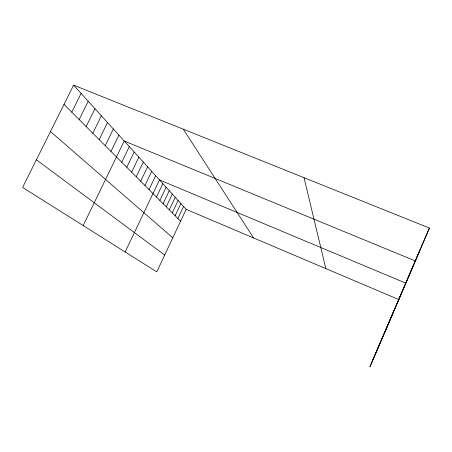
<?xml version="1.0" encoding="UTF-8"?>
<svg xmlns="http://www.w3.org/2000/svg" width="452" height="452" viewBox="0 0 452 452"><rect width="100%" height="100%" fill="white"/><g stroke="black" fill="none" stroke-linecap="round" stroke-linejoin="round"><path stroke-width="0.68" d="M379.623 343.978L369.911 366.866L401.664 292.885M377.691 348.752L393.099 312.598M385.658 330.197L420.044 249.843M73.603 85.134L429.4 228.051L398.811 299.563L186.162 209.355L73.603 85.134L22.6 187.456L156.771 271.861L186.162 209.355M372.126 361.645L429.4 228.051M172.268 212.841L178.111 200.473M175.133 215.711L180.873 203.524M177.907 218.485L183.557 206.485M163.115 203.671L169.263 190.71M166.268 206.83L172.308 194.066M169.314 209.881L175.257 197.321M156.488 197.038L162.861 183.642M159.855 200.411L166.116 187.235M149.058 189.591L155.686 175.721M125.153 251.967L159.494 179.93L405.834 283.144M140.685 181.207L147.601 166.799M144.956 185.478L151.719 171.348M131.611 172.116L138.837 157.126M136.244 176.755L143.307 162.059M121.746 162.228L129.312 146.612M126.786 167.28L134.176 151.979M83.168 225.559L124.227 141.001L415.331 260.94M105.203 145.663L113.345 128.995M110.972 151.437L118.91 135.137M99.163 139.611L107.514 122.56M86.162 126.588L94.971 108.717M92.824 133.261L101.401 115.808M79.156 119.571L88.219 101.259M71.783 112.186L81.106 93.411M36.386 159.793L164.681 255.047M50.466 131.555L172.777 237.814M64.003 104.389L180.597 221.186M183.314 129.204L253.595 237.961M304.021 177.687L325.841 268.612"/></g></svg>
